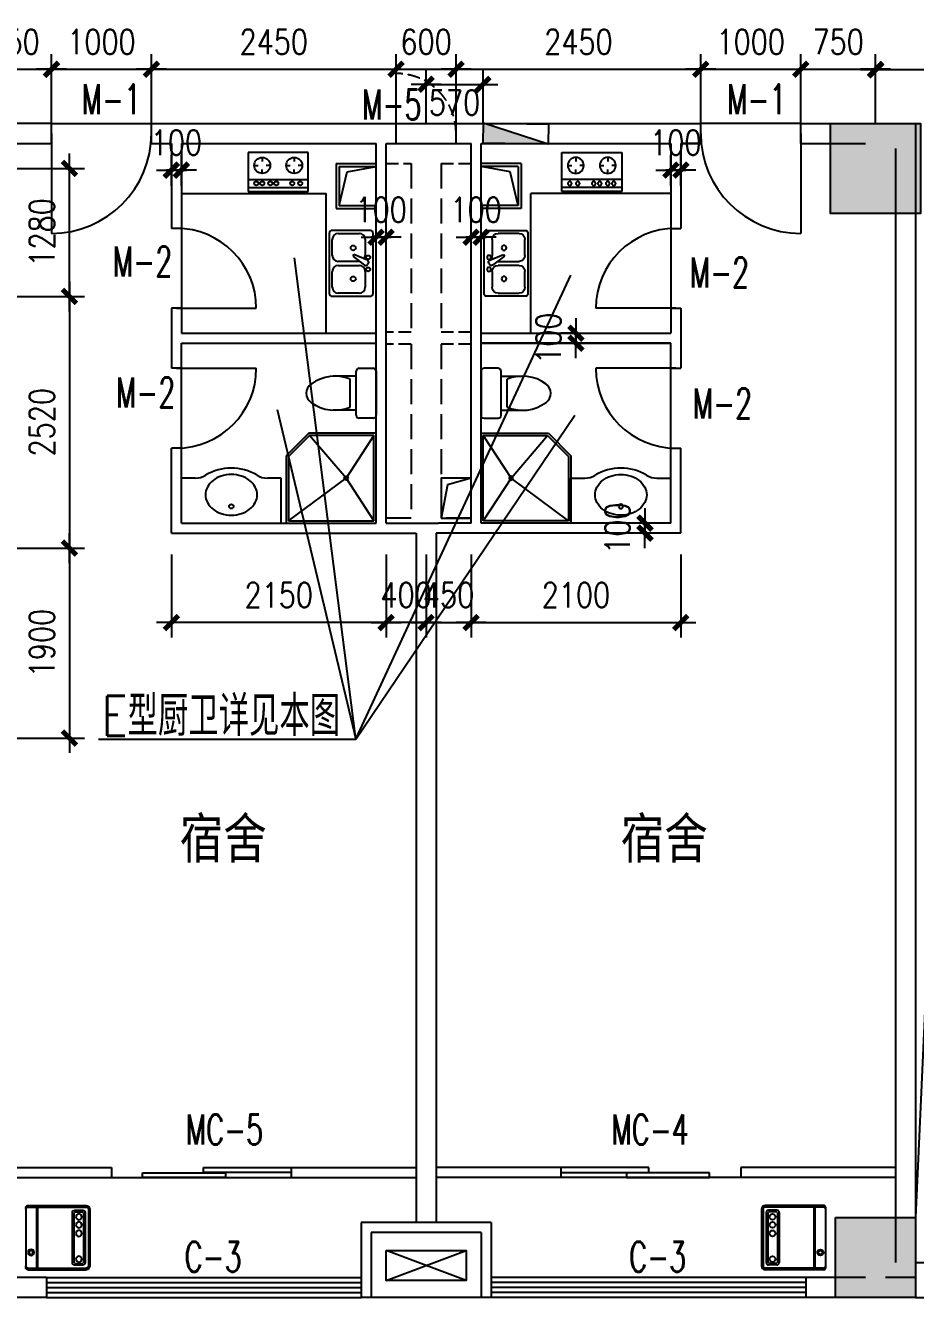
# Model space of a CAD drawing. Extents: x -357449 to -117302, y 127569 to 244935.
# Drawn here: x -322782 to -313871, y 207442 to 220173 of the extents above; entities that cross this region are included whole.
import ezdxf
from ezdxf.enums import TextEntityAlignment as Align

# ---------------------------------------------------------------- set-up
doc = ezdxf.new("R2010")
doc.units = 0
doc.header["$MEASUREMENT"] = 0
doc.linetypes.add('DASH', pattern=[0.35, 0.25, -0.1])
doc.layers.get('0').update_dxf_attribs({"linetype": 'CONTINUOUS'})
doc.layers.get('DEFPOINTS').update_dxf_attribs({"linetype": 'CONTINUOUS'})
for name, color, linetype in [('1', 8, 'CONTINUOUS'), ('COLUMN', 4, 'CONTINUOUS'), ('DIM', 7, 'CONTINUOUS'), ('F', 31, 'CONTINUOUS'), ('JAJU', 8, 'CONTINUOUS'), ('WALL', 1, 'CONTINUOUS'), ('WINDOW', 4, 'CONTINUOUS'), ('WINDOWS', 4, 'CONTINUOUS'), ('阳台', 4, 'CONTINUOUS')]:
    doc.layers.add(name, color=color, linetype=linetype)
doc.layers.add('AXIS', color=3, linetype='CONTINUOUS', lineweight=9)
doc.styles.add('_HZTXT', font='txt.shx', dxfattribs={"bigfont": 'fs.shx'})
doc.styles.add('CHINA', font='SimSun.ttf', dxfattribs={"width": 0.85, "height": 150})
doc.styles.add('DIM_FONT', font='SIMPLEX.shx', dxfattribs={"width": 0.8})
doc.styles.add('FS', font='txt.shx', dxfattribs={"width": 0.66, "height": 150, "bigfont": 'fs.shx'})
doc.dimstyles.new('DIMN-200', dxfattribs={"dimtxt": 300, "dimasz": 1, "dimexe": 250, "dimexo": 0, "dimgap": 150, "dimtad": 1, "dimdec": 0, "dimdsep": 46, "dimtxsty": 'DIM_FONT', "dimblk": '_DIMX', "dimcen": 2.5, "dimclrd": 256, "dimclre": 256, "dimclrt": 4, "dimadec": 0, "dimazin": 0, "dimtfac": 1, "dimtdec": 0, "dimtix": 1, "dimtmove": 2, "dimatfit": 3, "dimldrblk": '_DIMX', "dimfxl": 0, "dimtolj": 1, "dimtzin": 0, "dimarcsym": 0})
doc.dimstyles.get("Standard").update_dxf_attribs({"dimtxt": 375, "dimasz": 1, "dimexe": 150, "dimexo": 0, "dimgap": 200, "dimtad": 1, "dimdec": 0, "dimzin": 0, "dimdsep": 46, "dimtxsty": 'DIM_FONT', "dimblk1": '_DIMX', "dimblk2": '_DIMX', "dimsah": 1, "dimcen": 200, "dimclrd": 256, "dimclre": 256, "dimclrt": 4, "dimadec": 0, "dimazin": 0, "dimtfac": 1, "dimtdec": 0, "dimtix": 1, "dimtmove": 2, "dimatfit": 3, "dimldrblk": '_DIMX', "dimfxl": 0, "dimtolj": 1, "dimtzin": 0, "dimarcsym": 0})

# ---------------------------------------------------------------- blocks, each defined once
blk = doc.blocks.new('_DIMX')
blk.add_line((-150, 0), (150, 0))
at = {"const_width": 50}
blk.add_lwpolyline([(-70, -70), (70, 70)], dxfattribs=at)
blk = doc.blocks.new('*D62')
at = {"linetype": 'ByBlock'}
for p, q in [((-311854, 219587), (-311854, 220279)), ((-309404, 219587), (-309404, 220279)), ((-311853, 220129), (-309405, 220129))]:
    blk.add_line(p, q, dxfattribs=at)
at = {"layer": 'DEFPOINTS', "color": 0, "linetype": 'ByBlock'}
for p in [(-309404, 220129), (-311854, 219587), (-309404, 219587)]:
    blk.add_point(p, dxfattribs=at)
at = {"linetype": 'ByBlock', "rotation": 180}
blk.add_blockref('_DIMX', (-311854, 220129), dxfattribs=at)
at = {"linetype": 'ByBlock'}
blk.add_blockref('_DIMX', (-309404, 220129), dxfattribs=at)
at = {"color": 4, "linetype": 'ByBlock', "insert": (-310629, 220404), "char_height": 250, "attachment_point": 5, "style": 'DIM_FONT'}
blk.add_mtext('\\A1;2450', dxfattribs=at)
blk = doc.blocks.new('A$C5E2968BE')
for p, q in [((622, 643), (38, 643)), ((0, 606), (0, 38)), ((16, 606), (16, 38)), ((622, 627), (38, 627)), ((48, 573), (48, 70)), ((64, 573), (64, 70)), ((155, 595), (70, 595)), ((155, 579), (70, 579)), ((161, 573), (161, 70)), ((177, 573), (177, 70)), ((525, 627), (525, 16)), ((536, 627), (536, 16)), ((643, 622), (643, 21)), ((622, 16), (38, 16)), ((622, 0), (38, 0)), ((155, 64), (70, 64)), ((155, 48), (70, 48))]:
    blk.add_line(p, q)
for centre, radius in [((111, 529), 30), ((111, 449), 30), ((111, 364), 30), ((111, 106), 30), ((590, 173), 30), ((590, 173), 19.3)]:
    blk.add_circle(centre, radius)
for centre, radius, start, end in [((38, 606), 37.5, 90, 180), ((622, 622), 21.4, 0, 90), ((38, 606), 21.4, 90, 180), ((70, 573), 21.4, 90, 180), ((155, 573), 21.4, 0, 90), ((622, 606), 21.4, 0, 90), ((38, 38), 37.5, 180, 270), ((38, 38), 21.4, 180, 270), ((70, 70), 21.4, 180, 270), ((155, 70), 21.4, 270, 0), ((622, 38), 21.4, 270, 0), ((622, 21), 21.4, 270, 0)]:
    blk.add_arc(centre, radius, start, end)
blk = doc.blocks.new('*D388')
at = {"linetype": 'ByBlock'}
for p, q in [((-313704, 215337), (-312525, 215337)), ((-312675, 215336), (-312675, 213438)), ((-313704, 213437), (-312525, 213437))]:
    blk.add_line(p, q, dxfattribs=at)
at = {"layer": 'DEFPOINTS', "color": 0, "linetype": 'ByBlock'}
for p in [(-313704, 215337), (-313704, 213437), (-312675, 213437)]:
    blk.add_point(p, dxfattribs=at)
at = {"linetype": 'ByBlock'}
for p, rotation in [((-312675, 215337), 90), ((-312675, 213437), 270)]:
    blk.add_blockref('_DIMX', p, dxfattribs=dict(at, rotation=rotation))
at = {"color": 4, "linetype": 'ByBlock', "insert": (-312950, 214387), "char_height": 250, "attachment_point": 5, "rotation": 90, "style": 'DIM_FONT'}
blk.add_mtext('\\A1;1900', dxfattribs=at)
blk = doc.blocks.new('*D387')
at = {"linetype": 'ByBlock'}
for p, q in [((-313704, 217857), (-312525, 217857)), ((-312675, 217856), (-312675, 215338)), ((-313704, 215337), (-312525, 215337))]:
    blk.add_line(p, q, dxfattribs=at)
at = {"layer": 'DEFPOINTS', "color": 0, "linetype": 'ByBlock'}
for p in [(-313704, 217857), (-313704, 215337), (-312675, 215337)]:
    blk.add_point(p, dxfattribs=at)
at = {"linetype": 'ByBlock'}
for p, rotation in [((-312675, 217857), 90), ((-312675, 215337), 270)]:
    blk.add_blockref('_DIMX', p, dxfattribs=dict(at, rotation=rotation))
at = {"color": 4, "linetype": 'ByBlock', "insert": (-312950, 216597), "char_height": 250, "attachment_point": 5, "rotation": 90, "style": 'DIM_FONT'}
blk.add_mtext('\\A1;2520', dxfattribs=at)
blk = doc.blocks.new('*D386')
at = {"linetype": 'ByBlock'}
for p, q in [((-313704, 219137), (-312525, 219137)), ((-312675, 217858), (-312675, 219136)), ((-313704, 217857), (-312525, 217857))]:
    blk.add_line(p, q, dxfattribs=at)
at = {"layer": 'DEFPOINTS', "color": 0, "linetype": 'ByBlock'}
for p in [(-313704, 219137), (-312675, 219137), (-313704, 217857)]:
    blk.add_point(p, dxfattribs=at)
at = {"linetype": 'ByBlock'}
for p, rotation in [((-312675, 219137), 90), ((-312675, 217857), 270)]:
    blk.add_blockref('_DIMX', p, dxfattribs=dict(at, rotation=rotation))
at = {"color": 4, "linetype": 'ByBlock', "insert": (-312950, 218497), "char_height": 250, "attachment_point": 5, "rotation": 90, "style": 'DIM_FONT'}
blk.add_mtext('\\A1;1280', dxfattribs=at)
blk = doc.blocks.new('*D64')
at = {"linetype": 'ByBlock'}
for p, q in [((-313604, 219587), (-313604, 220279)), ((-312854, 219587), (-312854, 220279)), ((-313605, 220129), (-313606, 220129)), ((-313604, 220129), (-312854, 220129)), ((-312853, 220129), (-312852, 220129))]:
    blk.add_line(p, q, dxfattribs=at)
at = {"layer": 'DEFPOINTS', "color": 0, "linetype": 'ByBlock'}
for p in [(-312854, 220129), (-313604, 219587), (-312854, 219587)]:
    blk.add_point(p, dxfattribs=at)
at = {"linetype": 'ByBlock'}
blk.add_blockref('_DIMX', (-313604, 220129), dxfattribs=at)
at = {"linetype": 'ByBlock', "rotation": 180}
blk.add_blockref('_DIMX', (-312854, 220129), dxfattribs=at)
at = {"color": 4, "linetype": 'ByBlock', "insert": (-313229, 220404), "char_height": 250, "attachment_point": 5, "style": 'DIM_FONT'}
blk.add_mtext('\\A1;750', dxfattribs=at)
blk = doc.blocks.new('*D63')
at = {"linetype": 'ByBlock'}
for p, q in [((-312854, 219587), (-312854, 220279)), ((-311854, 219587), (-311854, 220279)), ((-312853, 220129), (-311855, 220129))]:
    blk.add_line(p, q, dxfattribs=at)
at = {"layer": 'DEFPOINTS', "color": 0, "linetype": 'ByBlock'}
for p in [(-311854, 220129), (-312854, 219587), (-311854, 219587)]:
    blk.add_point(p, dxfattribs=at)
at = {"linetype": 'ByBlock', "rotation": 180}
blk.add_blockref('_DIMX', (-312854, 220129), dxfattribs=at)
at = {"linetype": 'ByBlock'}
blk.add_blockref('_DIMX', (-311854, 220129), dxfattribs=at)
at = {"color": 4, "linetype": 'ByBlock', "insert": (-312354, 220404), "char_height": 250, "attachment_point": 5, "style": 'DIM_FONT'}
blk.add_mtext('\\A1;1000', dxfattribs=at)
blk = doc.blocks.new('*D98')
at = {"linetype": 'ByBlock'}
for p, q in [((-304604, 219587), (-304604, 220273)), ((-300204, 219587), (-300204, 220273)), ((-300205, 220123), (-304603, 220123))]:
    blk.add_line(p, q, dxfattribs=at)
at = {"layer": 'DEFPOINTS', "color": 0, "linetype": 'ByBlock'}
for p in [(-304604, 220123), (-304604, 219587), (-300204, 219587)]:
    blk.add_point(p, dxfattribs=at)
at = {"linetype": 'ByBlock', "rotation": 180}
blk.add_blockref('_DIMX', (-304604, 220123), dxfattribs=at)
at = {"linetype": 'ByBlock'}
blk.add_blockref('_DIMX', (-300204, 220123), dxfattribs=at)
at = {"color": 4, "linetype": 'ByBlock', "insert": (-302404, 220398), "char_height": 250, "attachment_point": 5, "style": 'DIM_FONT'}
blk.add_mtext('\\A1;4400', dxfattribs=at)
blk = doc.blocks.new('A$C54757736')
for p, q in [((0, 410), (0, 30)), ((630, 440), (30, 440)), ((299, 382), (241, 246)), ((328, 393), (342, 385)), ((660, 30), (660, 410)), ((30, 90), (30, 300)), ((90, 360), (250, 360)), ((259, 236), (347, 355)), ((310, 299), (310, 90)), ((350, 90), (350, 300)), ((410, 360), (570, 360)), ((630, 300), (630, 90)), ((241, 246), (259, 236)), ((250, 30), (90, 30)), ((570, 30), (410, 30)), ((30, 0), (630, 0))]:
    blk.add_line(p, q)
for centre, radius in [((270, 390), 20), ((390, 390), 20), ((175, 240), 25), ((485, 240), 25)]:
    blk.add_circle(centre, radius)
for centre, radius, start, end in [((30, 410), 30, 90, 180), ((318, 375), 20, 60, 159.4623), ((332, 367), 20, 320.5377, 60), ((630, 410), 30, 360, 90), ((90, 300), 60, 90, 180), ((250, 300), 60, 56.607, 90), ((410, 300), 60, 90, 180), ((570, 300), 60, 360, 90), ((30, 30), 30, 180, 270), ((90, 90), 60, 180, 270), ((250, 90), 60, 270, 360), ((410, 90), 60, 180, 270), ((570, 90), 60, 270, 360), ((630, 30), 30, 270, 360)]:
    blk.add_arc(centre, radius, start, end)
blk = doc.blocks.new('A$C13156595')
for p, q in [((900, 900), (0, 900)), ((0, 900), (0, 0)), ((900, 225), (900, 900)), ((877, 877), (22, 877)), ((22, 877), (22, 22)), ((300, 450), (22, 877)), ((877, 877), (300, 450)), ((877, 234), (877, 877)), ((22, 22), (300, 450)), ((300, 450), (666, 22)), ((666, 22), (877, 234)), ((675, 0), (900, 225)), ((0, 0), (675, 0)), ((22, 22), (666, 22))]:
    blk.add_line(p, q)
blk.add_circle((300, 450), 18.7)
blk = doc.blocks.new('A$C571F03B5')
for p, q in [((0, 470), (0, 30)), ((170, 500), (30, 500)), ((200, 30), (200, 470)), ((200, 420), (430, 420)), ((260, 110), (260, 390)), ((30, 0), (170, 0)), ((200, 80), (430, 80))]:
    blk.add_line(p, q)
for centre, radius, start, end in [((30, 470), 30, 90, 180), ((170, 470), 30, 0, 90), ((413, 23), 398, 53.3619, 112.5495), ((590, 250), 110, 303.4509, 56.5491), ((413, 477), 398, 247.4505, 306.6381), ((30, 30), 30, 180, 270), ((170, 30), 30, 270, 0)]:
    blk.add_arc(centre, radius, start, end)
at = {"style": 'DIM_FONT', "text_generation_flag": 4, "width": 0.8, "flags": 9}
for tag in ['YSIZE', 'XSIZE']:
    blk.add_attdef(tag, (0, 250), '', height=0.5, rotation=90, dxfattribs=at)
blk = doc.blocks.new('A$C6F837C5C')
at = {"layer": '1'}
blk.add_lwpolyline([(259, 407, 0.078966), (157, 391, 0.088152), (76, 347, 0.105269), (19, 279, 0.121685), (0, 203, 0.121685), (19, 128, 0.105269), (76, 60, 0.088152), (157, 16, 0.078966), (259, 0, 0.078966), (360, 16, 0.088152), (441, 60, 0.105269), (498, 128, 0.121685), (517, 203, 0.121685), (498, 279, 0.105269), (441, 347, 0.088152), (360, 391, 0.078966)], format="xyb", close=True, dxfattribs=at)
blk.add_circle((259, 88), 22, dxfattribs=at)
blk = doc.blocks.new('A$C58910DAE')
for p, q in [((0, 600), (0, 0)), ((390, 600), (0, 600)), ((130, 540), (130, 500)), ((270, 0), (270, 600)), ((350, 0), (350, 600)), ((390, 0), (390, 600)), ((50, 460), (90, 460)), ((130, 380), (130, 420)), ((210, 460), (170, 460)), ((50, 140), (90, 140)), ((130, 220), (130, 180)), ((210, 140), (170, 140)), ((0, 0), (390, 0)), ((130, 60), (130, 100))]:
    blk.add_line(p, q)
for centre, radius in [((130, 460), 80), ((310, 520), 20), ((310, 440), 20), ((310, 280), 20), ((130, 140), 80), ((310, 220), 20), ((310, 140), 20), ((310, 80), 20)]:
    blk.add_circle(centre, radius)
blk = doc.blocks.new('*D100')
at = {"linetype": 'ByBlock'}
for p, q in [((-305354, 219587), (-305354, 220279)), ((-304604, 219587), (-304604, 220279)), ((-305355, 220129), (-305356, 220129)), ((-305354, 220129), (-304604, 220129)), ((-304603, 220129), (-304602, 220129))]:
    blk.add_line(p, q, dxfattribs=at)
at = {"layer": 'DEFPOINTS', "color": 0, "linetype": 'ByBlock'}
for p in [(-304604, 220129), (-305354, 219587), (-304604, 219587)]:
    blk.add_point(p, dxfattribs=at)
at = {"linetype": 'ByBlock'}
blk.add_blockref('_DIMX', (-305354, 220129), dxfattribs=at)
at = {"linetype": 'ByBlock', "rotation": 180}
blk.add_blockref('_DIMX', (-304604, 220129), dxfattribs=at)
at = {"color": 4, "linetype": 'ByBlock', "insert": (-304979, 220404), "char_height": 250, "attachment_point": 5, "style": 'DIM_FONT'}
blk.add_mtext('\\A1;750', dxfattribs=at)
blk = doc.blocks.new('*D99')
at = {"linetype": 'ByBlock'}
for p, q in [((-306354, 219587), (-306354, 220279)), ((-305354, 219587), (-305354, 220279)), ((-306353, 220129), (-305355, 220129))]:
    blk.add_line(p, q, dxfattribs=at)
at = {"layer": 'DEFPOINTS', "color": 0, "linetype": 'ByBlock'}
for p in [(-305354, 220129), (-306354, 219587), (-305354, 219587)]:
    blk.add_point(p, dxfattribs=at)
at = {"linetype": 'ByBlock', "rotation": 180}
blk.add_blockref('_DIMX', (-306354, 220129), dxfattribs=at)
at = {"linetype": 'ByBlock'}
blk.add_blockref('_DIMX', (-305354, 220129), dxfattribs=at)
at = {"color": 4, "linetype": 'ByBlock', "insert": (-305854, 220404), "char_height": 250, "attachment_point": 5, "style": 'DIM_FONT'}
blk.add_mtext('\\A1;1000', dxfattribs=at)
blk = doc.blocks.new('*D65')
at = {"linetype": 'ByBlock'}
for p, q in [((-309404, 219587), (-309404, 220279)), ((-308804, 219587), (-308804, 220279)), ((-309405, 220129), (-309406, 220129)), ((-309404, 220129), (-308804, 220129)), ((-308803, 220129), (-308802, 220129))]:
    blk.add_line(p, q, dxfattribs=at)
at = {"layer": 'DEFPOINTS', "color": 0, "linetype": 'ByBlock'}
for p in [(-308804, 220129), (-309404, 219587), (-308804, 219587)]:
    blk.add_point(p, dxfattribs=at)
at = {"linetype": 'ByBlock'}
blk.add_blockref('_DIMX', (-309404, 220129), dxfattribs=at)
at = {"linetype": 'ByBlock', "rotation": 180}
blk.add_blockref('_DIMX', (-308804, 220129), dxfattribs=at)
at = {"color": 4, "linetype": 'ByBlock', "insert": (-309104, 220404), "char_height": 250, "attachment_point": 5, "style": 'DIM_FONT'}
blk.add_mtext('\\A1;600', dxfattribs=at)
blk = doc.blocks.new('*D27')
at = {"linetype": 'ByBlock'}
for p, q in [((-308804, 219587), (-308804, 220279)), ((-306354, 219587), (-306354, 220279)), ((-308803, 220129), (-306355, 220129))]:
    blk.add_line(p, q, dxfattribs=at)
at = {"layer": 'DEFPOINTS', "color": 0, "linetype": 'ByBlock'}
for p in [(-306354, 220129), (-308804, 219587), (-306354, 219587)]:
    blk.add_point(p, dxfattribs=at)
at = {"linetype": 'ByBlock', "rotation": 180}
blk.add_blockref('_DIMX', (-308804, 220129), dxfattribs=at)
at = {"linetype": 'ByBlock'}
blk.add_blockref('_DIMX', (-306354, 220129), dxfattribs=at)
at = {"color": 4, "linetype": 'ByBlock', "insert": (-307579, 220404), "char_height": 250, "attachment_point": 5, "style": 'DIM_FONT'}
blk.add_mtext('\\A1;2450', dxfattribs=at)
blk = doc.blocks.new('*D565')
at = {"linetype": 'ByBlock'}
for p, q in [((-307333, 219192), (-307333, 219733)), ((-306763, 219183), (-306763, 219733)), ((-307332, 219583), (-306764, 219583))]:
    blk.add_line(p, q, dxfattribs=at)
at = {"layer": 'DEFPOINTS', "color": 0, "linetype": 'ByBlock'}
for p in [(-306763, 219583), (-307333, 219192), (-306763, 219183)]:
    blk.add_point(p, dxfattribs=at)
at = {"linetype": 'ByBlock', "rotation": 180}
blk.add_blockref('_DIMX', (-307333, 219583), dxfattribs=at)
at = {"linetype": 'ByBlock'}
blk.add_blockref('_DIMX', (-306763, 219583), dxfattribs=at)
at = {"color": 4, "linetype": 'ByBlock', "insert": (-307048, 219401), "char_height": 250, "attachment_point": 5, "style": 'DIM_FONT'}
blk.add_mtext('\\A1;570', dxfattribs=at)
blk = doc.blocks.new('*D662')
at = {"linetype": 'ByBlock'}
for p, q in [((-290654, 215272), (-290654, 214443)), ((-288554, 215272), (-288554, 214443)), ((-290653, 214593), (-288555, 214593))]:
    blk.add_line(p, q, dxfattribs=at)
at = {"layer": 'DEFPOINTS', "color": 0, "linetype": 'ByBlock'}
for p in [(-290654, 215272), (-288554, 215272), (-288554, 214593)]:
    blk.add_point(p, dxfattribs=at)
at = {"linetype": 'ByBlock', "rotation": 180}
blk.add_blockref('_DIMX', (-290654, 214593), dxfattribs=at)
at = {"linetype": 'ByBlock'}
blk.add_blockref('_DIMX', (-288554, 214593), dxfattribs=at)
at = {"color": 4, "linetype": 'ByBlock', "insert": (-289604, 214868), "char_height": 250, "attachment_point": 5, "style": 'DIM_FONT'}
blk.add_mtext('\\A1;2100', dxfattribs=at)
blk = doc.blocks.new('*D660')
at = {"linetype": 'ByBlock'}
for p, q in [((-291104, 215272), (-291104, 214443)), ((-290654, 215272), (-290654, 214443)), ((-291105, 214593), (-291106, 214593)), ((-291104, 214593), (-290654, 214593)), ((-290653, 214593), (-290652, 214593))]:
    blk.add_line(p, q, dxfattribs=at)
at = {"layer": 'DEFPOINTS', "color": 0, "linetype": 'ByBlock'}
for p in [(-291104, 215272), (-290654, 215272), (-290654, 214593)]:
    blk.add_point(p, dxfattribs=at)
at = {"linetype": 'ByBlock'}
blk.add_blockref('_DIMX', (-291104, 214593), dxfattribs=at)
at = {"linetype": 'ByBlock', "rotation": 180}
blk.add_blockref('_DIMX', (-290654, 214593), dxfattribs=at)
at = {"color": 4, "linetype": 'ByBlock', "insert": (-290879, 214868), "char_height": 250, "attachment_point": 5, "style": 'DIM_FONT'}
blk.add_mtext('\\A1;450', dxfattribs=at)
blk = doc.blocks.new('*D661')
at = {"linetype": 'ByBlock'}
for p, q in [((-293654, 215272), (-293654, 214443)), ((-291504, 215272), (-291504, 214443)), ((-291505, 214593), (-293653, 214593))]:
    blk.add_line(p, q, dxfattribs=at)
at = {"layer": 'DEFPOINTS', "color": 0, "linetype": 'ByBlock'}
for p in [(-293654, 215272), (-291504, 215272), (-293654, 214593)]:
    blk.add_point(p, dxfattribs=at)
at = {"linetype": 'ByBlock', "rotation": 180}
blk.add_blockref('_DIMX', (-293654, 214593), dxfattribs=at)
at = {"linetype": 'ByBlock'}
blk.add_blockref('_DIMX', (-291504, 214593), dxfattribs=at)
at = {"color": 4, "linetype": 'ByBlock', "insert": (-292579, 214868), "char_height": 250, "attachment_point": 5, "style": 'DIM_FONT'}
blk.add_mtext('\\A1;2150', dxfattribs=at)
blk = doc.blocks.new('*D659')
at = {"linetype": 'ByBlock'}
for p, q in [((-291504, 215272), (-291504, 214443)), ((-291104, 215272), (-291104, 214443)), ((-291505, 214593), (-291506, 214593)), ((-291104, 214593), (-291504, 214593)), ((-291103, 214593), (-291102, 214593))]:
    blk.add_line(p, q, dxfattribs=at)
at = {"layer": 'DEFPOINTS', "color": 0, "linetype": 'ByBlock'}
for p in [(-291504, 215272), (-291104, 215272), (-291504, 214593)]:
    blk.add_point(p, dxfattribs=at)
at = {"linetype": 'ByBlock'}
blk.add_blockref('_DIMX', (-291504, 214593), dxfattribs=at)
at = {"linetype": 'ByBlock', "rotation": 180}
blk.add_blockref('_DIMX', (-291104, 214593), dxfattribs=at)
at = {"color": 4, "linetype": 'ByBlock', "insert": (-291304, 214868), "char_height": 250, "attachment_point": 5, "style": 'DIM_FONT'}
blk.add_mtext('\\A1;400', dxfattribs=at)
blk = doc.blocks.new('A$C7A4B52A7')
at = {"layer": '1'}
for p, q in [((0, 1029), (3, 1229)), ((650, 1020), (3, 1229)), ((3, 1229), (653, 1220)), ((653, 1220), (650, 1020)), ((650, 1020), (0, 1029))]:
    blk.add_line(p, q, dxfattribs=at)
blk.add_solid([(647, 1021), (1, 1031), (6, 1226)], dxfattribs=at)
blk = doc.blocks.new('*D1292')
at = {"linetype": 'ByBlock'}
for p, q in [((-318125, 215192), (-318275, 215192)), ((-318125, 215193), (-318125, 215194)), ((-318125, 215192), (-318125, 215092)), ((-317866, 215092), (-318275, 215092)), ((-318125, 215091), (-318125, 215090))]:
    blk.add_line(p, q, dxfattribs=at)
at = {"layer": 'DEFPOINTS', "color": 0, "linetype": 'ByBlock'}
for p in [(-318125, 215192), (-318125, 215092), (-317866, 215092)]:
    blk.add_point(p, dxfattribs=at)
at = {"linetype": 'ByBlock'}
for p, rotation in [((-318125, 215192), 270), ((-318125, 215092), 90)]:
    blk.add_blockref('_DIMX', p, dxfattribs=dict(at, rotation=rotation))
at = {"color": 4, "linetype": 'ByBlock', "insert": (-318400, 215142), "char_height": 250, "attachment_point": 5, "rotation": 90, "style": 'DIM_FONT'}
blk.add_mtext('\\A1;100', dxfattribs=at)
blk = doc.blocks.new('*D1293')
at = {"linetype": 'ByBlock'}
for p, q in [((-317866, 218567), (-317866, 218875)), ((-317766, 218567), (-317766, 218875)), ((-317867, 218725), (-317868, 218725)), ((-317766, 218725), (-317866, 218725)), ((-317765, 218725), (-317764, 218725))]:
    blk.add_line(p, q, dxfattribs=at)
at = {"layer": 'DEFPOINTS', "color": 0, "linetype": 'ByBlock'}
for p in [(-317866, 218725), (-317866, 218567), (-317766, 218567)]:
    blk.add_point(p, dxfattribs=at)
at = {"linetype": 'ByBlock'}
blk.add_blockref('_DIMX', (-317866, 218725), dxfattribs=at)
at = {"linetype": 'ByBlock', "rotation": 180}
blk.add_blockref('_DIMX', (-317766, 218725), dxfattribs=at)
at = {"color": 4, "linetype": 'ByBlock', "insert": (-317816, 219000), "char_height": 250, "attachment_point": 5, "style": 'DIM_FONT'}
blk.add_mtext('\\A1;100', dxfattribs=at)
blk = doc.blocks.new('*D1294')
at = {"linetype": 'ByBlock'}
for p, q in [((-319866, 217792), (-319866, 218203)), ((-319766, 217792), (-319766, 218203)), ((-319867, 218053), (-319868, 218053)), ((-319766, 218053), (-319866, 218053)), ((-319765, 218053), (-319764, 218053))]:
    blk.add_line(p, q, dxfattribs=at)
at = {"layer": 'DEFPOINTS', "color": 0, "linetype": 'ByBlock'}
for p in [(-319866, 218053), (-319866, 217792), (-319766, 217792)]:
    blk.add_point(p, dxfattribs=at)
at = {"linetype": 'ByBlock'}
blk.add_blockref('_DIMX', (-319866, 218053), dxfattribs=at)
at = {"linetype": 'ByBlock', "rotation": 180}
blk.add_blockref('_DIMX', (-319766, 218053), dxfattribs=at)
at = {"color": 4, "linetype": 'ByBlock', "insert": (-319816, 218328), "char_height": 250, "attachment_point": 5, "style": 'DIM_FONT'}
blk.add_mtext('\\A1;100', dxfattribs=at)
blk = doc.blocks.new('*D1295')
at = {"linetype": 'ByBlock'}
for p, q in [((-322666, 218567), (-322666, 218875)), ((-322566, 218567), (-322566, 218875)), ((-322667, 218725), (-322668, 218725)), ((-322666, 218725), (-322566, 218725)), ((-322565, 218725), (-322564, 218725))]:
    blk.add_line(p, q, dxfattribs=at)
at = {"layer": 'DEFPOINTS', "color": 0, "linetype": 'ByBlock'}
for p in [(-322566, 218725), (-322666, 218567), (-322566, 218567)]:
    blk.add_point(p, dxfattribs=at)
at = {"linetype": 'ByBlock'}
blk.add_blockref('_DIMX', (-322666, 218725), dxfattribs=at)
at = {"linetype": 'ByBlock', "rotation": 180}
blk.add_blockref('_DIMX', (-322566, 218725), dxfattribs=at)
at = {"color": 4, "linetype": 'ByBlock', "insert": (-322616, 219000), "char_height": 250, "attachment_point": 5, "style": 'DIM_FONT'}
blk.add_mtext('\\A1;100', dxfattribs=at)
blk = doc.blocks.new('*D1296')
at = {"linetype": 'ByBlock'}
for p, q in [((-320666, 217792), (-320666, 218203)), ((-320566, 217792), (-320566, 218203)), ((-320667, 218053), (-320668, 218053)), ((-320666, 218053), (-320566, 218053)), ((-320565, 218053), (-320564, 218053))]:
    blk.add_line(p, q, dxfattribs=at)
at = {"layer": 'DEFPOINTS', "color": 0, "linetype": 'ByBlock'}
for p in [(-320566, 218053), (-320666, 217792), (-320566, 217792)]:
    blk.add_point(p, dxfattribs=at)
at = {"linetype": 'ByBlock'}
blk.add_blockref('_DIMX', (-320666, 218053), dxfattribs=at)
at = {"linetype": 'ByBlock', "rotation": 180}
blk.add_blockref('_DIMX', (-320566, 218053), dxfattribs=at)
at = {"color": 4, "linetype": 'ByBlock', "insert": (-320616, 218328), "char_height": 250, "attachment_point": 5, "style": 'DIM_FONT'}
blk.add_mtext('\\A1;100', dxfattribs=at)
blk = doc.blocks.new('*D1331')
at = {"linetype": 'ByBlock'}
for p, q in [((-318816, 217092), (-318966, 217092)), ((-318816, 217093), (-318816, 217094)), ((-318816, 217092), (-318816, 216992)), ((-318816, 216992), (-318966, 216992)), ((-318816, 216991), (-318816, 216990))]:
    blk.add_line(p, q, dxfattribs=at)
at = {"layer": 'DEFPOINTS', "color": 0, "linetype": 'ByBlock'}
for p in [(-318816, 217092), (-318816, 216992), (-318816, 216992)]:
    blk.add_point(p, dxfattribs=at)
at = {"linetype": 'ByBlock'}
for p, rotation in [((-318816, 217092), 270), ((-318816, 216992), 90)]:
    blk.add_blockref('_DIMX', p, dxfattribs=dict(at, rotation=rotation))
at = {"color": 4, "linetype": 'ByBlock', "insert": (-319091, 217042), "char_height": 250, "attachment_point": 5, "rotation": 90, "style": 'DIM_FONT'}
blk.add_mtext('\\A1;100', dxfattribs=at)

msp = doc.modelspace()

# ---------------------------------------------------------------- hatches: boundary and pattern name
at = {"layer": 'COLUMN'}
h = msp.add_hatch(color=256, dxfattribs=at)
h.paths.add_polyline_path([(-314270.51, 219191.93), (-314720.51, 219191.93), (-314720.51, 218741.93), (-314270.51, 218741.93)])
h.paths.add_polyline_path([(-314270.51, 218741.93), (-313820.51, 218741.93), (-313820.51, 219191.93), (-314270.51, 219191.93)])
h.paths.add_polyline_path([(-314270.51, 218741.93), (-314270.51, 218291.93), (-313820.51, 218291.93), (-313820.51, 218741.93)])
h.paths.add_polyline_path([(-314270.51, 218741.93), (-314720.51, 218741.93), (-314720.51, 218291.93), (-314270.51, 218291.93)])
msp.add_hatch(color=256, dxfattribs=at).paths.add_polyline_path([(-314670.51, 207441.93), (-313870.51, 207441.93), (-313870.51, 208241.93), (-314670.51, 208241.93)])

# ---------------------------------------------------------------- linework, layer by layer
at = {"layer": '1'}
for p, q in [((-319070.51, 218991.93), (-319070.51, 219191.93)), ((-318470.51, 218991.93), (-318470.51, 219191.93)), ((-319950.51, 218901.52), (-320550.51, 218901.52)), ((-320550.51, 218901.52), (-320550.51, 218511.93)), ((-320410.51, 218851.93), (-320410.51, 218811.93)), ((-320090.51, 218851.93), (-320090.51, 218811.93)), ((-319950.51, 218511.93), (-319950.51, 218901.52)), ((-320490.51, 218771.93), (-320450.51, 218771.93)), ((-320410.51, 218691.93), (-320410.51, 218731.93)), ((-320330.51, 218771.93), (-320370.51, 218771.93)), ((-320170.51, 218771.93), (-320130.51, 218771.93)), ((-320090.51, 218691.93), (-320090.51, 218731.93)), ((-320010.51, 218771.93), (-320050.51, 218771.93)), ((-319670.51, 218791.93), (-319270.51, 218791.93)), ((-319670.51, 218791.93), (-319670.51, 218791.93)), ((-319670.51, 218791.93), (-319670.51, 218341.93)), ((-319640.51, 218761.93), (-319270.51, 218761.93)), ((-319640.51, 218761.93), (-319640.51, 218371.93)), ((-319560.45, 218707.49), (-319270.51, 218761.93)), ((-317820.51, 218791.93), (-318220.51, 218791.93)), ((-317930.57, 218707.49), (-318220.51, 218761.93)), ((-317850.51, 218761.93), (-318220.51, 218761.93)), ((-317850.51, 218761.93), (-317850.51, 218371.93)), ((-317820.51, 218791.93), (-317820.51, 218341.93)), ((-320550.51, 218631.93), (-319950.51, 218631.93)), ((-319640.51, 218371.93), (-319560.45, 218707.49)), ((-317850.51, 218371.93), (-317930.57, 218707.49)), ((-321220.51, 218491.93), (-319770.51, 218491.93)), ((-320550.51, 218551.93), (-319950.51, 218551.93)), ((-320550.51, 218511.93), (-319950.51, 218511.93)), ((-319770.51, 217091.93), (-319770.51, 218491.93)), ((-317720.51, 217091.93), (-317720.51, 218491.93)), ((-316320.51, 218491.93), (-317720.51, 218491.93)), ((-319670.51, 218341.93), (-319270.51, 218341.93)), ((-319640.51, 218371.93), (-319270.51, 218371.93)), ((-317850.51, 218371.93), (-318220.51, 218371.93)), ((-317820.51, 218341.93), (-318220.51, 218341.93)), ((-319740.51, 218091.93), (-319740.51, 217491.93)), ((-319330.51, 218121.93), (-319710.51, 218121.93)), ((-319650.51, 218091.93), (-319440.51, 218091.93)), ((-319300.51, 217491.93), (-319300.51, 218091.93)), ((-319710.51, 217871.93), (-319710.51, 218031.93)), ((-319380.51, 218031.93), (-319380.51, 217871.93)), ((-319494.08, 217880.59), (-319504.08, 217863.27)), ((-319504.08, 217863.27), (-319385.91, 217774.51)), ((-319358.13, 217822.64), (-319494.08, 217880.59)), ((-319710.51, 217551.93), (-319710.51, 217711.93)), ((-319441.28, 217811.93), (-319650.51, 217811.93)), ((-319650.51, 217771.93), (-319440.51, 217771.93)), ((-319380.51, 217711.93), (-319380.51, 217551.93)), ((-319347.82, 217793.91), (-319355.88, 217779.95)), ((-319710.51, 217461.93), (-319330.51, 217461.93)), ((-319440.51, 217491.93), (-319650.51, 217491.93)), ((-319470.51, 216271.93), (-319470.51, 216711.93)), ((-319440.51, 216741.93), (-319300.51, 216741.93)), ((-319270.51, 216711.93), (-319270.51, 216271.93)), ((-319470.91, 216661.68), (-319700.91, 216661.68)), ((-319530.91, 216352.18), (-319530.91, 216631.68)), ((-319470.91, 216322.18), (-319700.91, 216322.18)), ((-319300.51, 216241.93), (-319440.51, 216241.93)), ((-319945.51, 216091.93), (-320170.51, 215866.93)), ((-319936.19, 216069.43), (-320148.01, 215857.61)), ((-319270.51, 216091.93), (-319945.51, 216091.93)), ((-319293.01, 216069.43), (-319936.19, 216069.43)), ((-319570.51, 215641.93), (-319936.19, 216069.43)), ((-319293.01, 216069.43), (-319570.51, 215641.93)), ((-319293.01, 215214.43), (-319293.01, 216069.43)), ((-319270.51, 215191.93), (-319270.51, 216091.93)), ((-313520.26, 216045.46), (-313870.51, 208241.93)), ((-320170.51, 215866.93), (-320170.51, 215191.93)), ((-320148.01, 215857.61), (-320148.01, 215214.43)), ((-321081.07, 215641.93), (-321220.51, 215641.93)), ((-320220.51, 215641.93), (-320359.96, 215641.93)), ((-320220.51, 215191.93), (-320220.51, 215641.93)), ((-320148.01, 215214.43), (-319570.51, 215641.93)), ((-319570.51, 215641.93), (-319293.01, 215214.43)), ((-317320.51, 215641.93), (-317181.07, 215641.93)), ((-317320.51, 215191.93), (-317320.51, 215641.93)), ((-316459.96, 215641.93), (-316320.51, 215641.93)), ((-320170.51, 215191.93), (-319270.51, 215191.93)), ((-320148.01, 215214.43), (-319293.01, 215214.43)), ((-318370.51, 207613.2), (-319170.51, 207913.2)), ((-319170.51, 207613.2), (-318370.51, 207913.2))]:
    msp.add_line(p, q, dxfattribs=at)
msp.add_lwpolyline([(-320720.51, 215678.93, 0.07896631), (-320822, 215662.8, 0.08815154), (-320903.3, 215619.33, 0.10526871), (-320960.42, 215550.7, 0.12168493), (-320979.01, 215475.43, 0.12168493), (-320960.42, 215400.16, 0.10526871), (-320903.3, 215331.53, 0.08815154), (-320822, 215288.06, 0.07896631), (-320720.51, 215271.93, 0.07896631), (-320619.03, 215288.06, 0.08815154), (-320537.73, 215331.53, 0.10526871), (-320480.61, 215400.16, 0.12168493), (-320462.01, 215475.43, 0.12168493), (-320480.61, 215550.7, 0.10526871), (-320537.73, 215619.33, 0.08815154), (-320619.03, 215662.8, 0.07896631)], format="xyb", close=True, dxfattribs=at)
msp.add_lwpolyline([(-319170.51, 207913.2), (-318370.51, 207913.2), (-318370.51, 207613.2), (-319170.51, 207613.2)], close=True, dxfattribs=at)
for centre, radius in [((-320410.51, 218771.93), 80), ((-320090.51, 218771.93), 80), ((-320470.51, 218591.93), 20), ((-320410.51, 218591.93), 20), ((-320330.51, 218591.93), 20), ((-320270.51, 218591.93), 20), ((-320110.51, 218591.93), 20), ((-320030.51, 218591.93), 20), ((-319500.51, 217946.93), 25), ((-319350.51, 217851.93), 20), ((-319350.51, 217731.93), 20), ((-319500.51, 217636.93), 25), ((-319570.51, 215641.93), 18.75), ((-320720.51, 215359.93), 22)]:
    msp.add_circle(centre, radius, dxfattribs=at)
for centre, radius, start, end in [((-319710.51, 218091.93), 30, 90, 180), ((-319650.51, 218031.93), 60, 90, 180), ((-319440.51, 218031.93), 60, 360, 90), ((-319330.51, 218091.93), 30, 360, 90), ((-319650.51, 217871.93), 60, 180, 270), ((-319440.51, 217871.93), 60, 326.607034, 360), ((-319650.51, 217711.93), 60, 90, 180), ((-319440.51, 217711.93), 60, 360, 90), ((-319373.2, 217789.95), 20, 230.537678, 330), ((-319365.14, 217803.91), 20, 330, 69.462322), ((-319710.51, 217491.93), 30, 180, 270), ((-319650.51, 217551.93), 60, 180, 270), ((-319440.51, 217551.93), 60, 270, 360), ((-319330.51, 217491.93), 30, 270, 360), ((-319440.51, 216711.93), 30, 90, 180), ((-319300.51, 216711.93), 30, 0, 90), ((-319860.07, 216491.93), 109.78, 123.450858, 236.549142), ((-319683.36, 216264.54), 397.53, 67.450475, 126.638145), ((-319683.36, 216719.32), 397.53, 233.361855, 292.549525), ((-319440.51, 216271.93), 30, 180, 270), ((-319300.51, 216271.93), 30, 270, 0), ((-321081.07, 215841.93), 200, 270, 301.002719), ((-320720.51, 215241.93), 500, 58.997281, 121.002719), ((-320359.96, 215841.93), 200, 238.997281, 270), ((-317181.07, 215841.93), 200, 270, 301.002719), ((-316820.51, 215241.93), 500, 58.997281, 121.002719), ((-316459.96, 215841.93), 200, 238.997281, 270)]:
    msp.add_arc(centre, radius, start, end, dxfattribs=at)
at = {"layer": 'COLUMN'}
for points in [[(-314720.51, 219191.93), (-313820.51, 219191.93), (-313820.51, 218291.93), (-314720.51, 218291.93)], [(-314670.51, 208241.93), (-313870.51, 208241.93), (-313870.51, 207441.93), (-314670.51, 207441.93)]]:
    msp.add_lwpolyline(points, close=True, dxfattribs=at)
at = {"layer": 'JAJU', "color": 8}
for p, q in [((-322570.51, 207641.93), (-319420.51, 207641.93)), ((-314970.51, 207641.93), (-318120.51, 207641.93)), ((-322570.51, 207591.93), (-319420.51, 207591.93)), ((-314970.51, 207591.93), (-318120.51, 207591.93))]:
    msp.add_line(p, q, dxfattribs=at)
at = {"layer": 'WALL'}
for p, q in [((-322520.51, 219191.93), (-323720.51, 219191.93)), ((-322520.51, 218991.93), (-322520.51, 219191.93)), ((-321520.51, 219191.93), (-316020.51, 219191.93)), ((-321520.51, 218991.93), (-321520.51, 219191.93)), ((-316020.51, 218991.93), (-316020.51, 219191.93)), ((-315020.51, 218991.93), (-315020.51, 219191.93)), ((-315020.51, 219191.93), (-314170.51, 219191.93)), ((-313870.51, 219191.93), (-313870.51, 208241.93)), ((-323170.51, 218991.93), (-322520.51, 218991.93)), ((-321520.51, 218991.93), (-321320.51, 218991.93)), ((-321320.51, 218991.93), (-321320.51, 218141.93)), ((-321220.51, 218991.93), (-319270.51, 218991.93)), ((-321220.51, 218991.93), (-321220.51, 218141.93)), ((-319270.51, 215191.93), (-319270.51, 218991.93)), ((-319170.51, 218991.93), (-318320.51, 218991.93)), ((-319170.51, 215191.93), (-319170.51, 218991.93)), ((-318320.51, 215191.93), (-318320.51, 218991.93)), ((-318220.51, 218991.93), (-316320.51, 218991.93)), ((-318220.51, 215191.93), (-318220.51, 218991.93)), ((-316320.51, 218991.93), (-316320.51, 218141.93)), ((-316020.51, 218991.93), (-316220.51, 218991.93)), ((-316220.51, 218991.93), (-316020.51, 218991.93)), ((-316220.51, 218991.93), (-316220.51, 218141.93)), ((-315020.51, 218991.93), (-314370.51, 218991.93)), ((-314070.51, 218941.93), (-314070.51, 207791.93)), ((-321220.51, 218141.93), (-321320.51, 218141.93)), ((-316320.51, 218141.93), (-316220.51, 218141.93)), ((-321320.51, 217341.93), (-321320.51, 216741.93)), ((-321220.51, 217341.93), (-321320.51, 217341.93)), ((-321220.51, 217341.93), (-321220.51, 217091.93)), ((-316320.51, 217341.93), (-316220.51, 217341.93)), ((-316320.51, 217341.93), (-316320.51, 217091.93)), ((-316220.51, 217341.93), (-316220.51, 216741.93)), ((-321220.51, 217091.93), (-319270.51, 217091.93)), ((-318220.51, 217091.93), (-316320.51, 217091.93)), ((-321220.51, 216991.93), (-319270.51, 216991.93)), ((-321220.51, 216741.93), (-321220.51, 216991.93)), ((-318220.51, 216991.93), (-316320.51, 216991.93)), ((-316320.51, 216991.93), (-318220.51, 216991.93)), ((-316320.51, 216741.93), (-316320.51, 216991.93)), ((-321220.51, 216741.93), (-321320.51, 216741.93)), ((-316320.51, 216741.93), (-316220.51, 216741.93)), ((-321320.51, 215091.93), (-321320.51, 215941.93)), ((-321220.51, 215941.93), (-321320.51, 215941.93)), ((-321220.51, 215191.93), (-321220.51, 215941.93)), ((-316320.51, 215941.93), (-316220.51, 215941.93)), ((-316320.51, 215191.93), (-316320.51, 215941.93)), ((-316220.51, 215091.93), (-316220.51, 215941.93)), ((-321220.51, 215191.93), (-319270.51, 215191.93)), ((-319170.51, 215191.93), (-318645.51, 215191.93)), ((-318320.51, 215191.93), (-318645.51, 215191.93)), ((-316320.51, 215191.93), (-318220.51, 215191.93)), ((-321320.51, 215091.93), (-318870.51, 215091.93)), ((-318870.51, 215091.93), (-318870.51, 208191.93)), ((-318670.51, 215091.93), (-318670.51, 208191.93)), ((-316220.51, 215091.93), (-318670.51, 215091.93)), ((-318120.51, 208191.93), (-319420.51, 208191.93)), ((-319420.51, 208191.93), (-319420.51, 207441.93)), ((-318120.51, 208191.93), (-318120.51, 207441.93)), ((-318220.51, 208091.93), (-319320.51, 208091.93)), ((-319320.51, 208091.93), (-319320.51, 207441.93)), ((-318220.51, 208091.93), (-318220.51, 207441.93)), ((-322570.51, 207641.93), (-323170.51, 207641.93)), ((-322570.51, 207641.93), (-322570.51, 207441.93)), ((-314370.51, 207641.93), (-314970.51, 207641.93)), ((-314970.51, 207641.93), (-314970.51, 207441.93)), ((-313870.51, 207641.93), (-314170.51, 207641.93)), ((-322570.51, 207441.93), (-323670.51, 207441.93)), ((-319320.51, 207441.93), (-319420.51, 207441.93)), ((-318120.51, 207441.93), (-318220.51, 207441.93)), ((-313870.51, 207441.93), (-314970.51, 207441.93))]:
    msp.add_line(p, q, dxfattribs=at)
at = {"layer": 'WINDOW'}
for p, q in [((-319472.77, 213028.58), (-320089.22, 217847.94)), ((-319472.77, 213028.58), (-317320.94, 217675.05)), ((-320262.24, 216330.41, -1642299785.45), (-319472.77, 213028.58)), ((-319472.77, 213028.58), (-317282.49, 216272.78)), ((-322051.73, 213028.58), (-319472.77, 213028.58)), ((-321920.51, 208641.93), (-320120.51, 208641.93)), ((-315620.51, 208641.93), (-317420.51, 208641.93))]:
    msp.add_line(p, q, dxfattribs=at)
at = {"layer": 'WINDOWS'}
for p, q in [((-322520.51, 219191.93), (-321520.51, 219191.93)), ((-315020.51, 219191.93), (-316020.51, 219191.93)), ((-322520.51, 219091.93), (-322520.51, 218091.93)), ((-315020.51, 219091.93), (-315020.51, 218091.93)), ((-321220.51, 218141.93), (-321220.51, 217341.93)), ((-316320.51, 218141.93), (-316320.51, 217341.93)), ((-321270.51, 217341.93), (-320470.51, 217341.93)), ((-316270.51, 217341.93), (-317070.51, 217341.93)), ((-321270.51, 216741.93), (-320470.51, 216741.93)), ((-321220.51, 215941.93), (-321220.51, 216741.93)), ((-316270.51, 216741.93), (-317070.51, 216741.93)), ((-316320.51, 215941.93), (-316320.51, 216741.93)), ((-318557.41, 215576.21), (-318620.51, 215241.93)), ((-318320.51, 215641.93), (-318557.41, 215576.21)), ((-322970.51, 208741.93), (-321920.51, 208741.93)), ((-321920.51, 208741.93), (-321920.51, 208641.93)), ((-320120.51, 208741.93), (-318870.51, 208741.93)), ((-320120.51, 208741.93), (-320120.51, 208641.93)), ((-317420.51, 208741.93), (-318670.51, 208741.93)), ((-317420.51, 208741.93), (-317420.51, 208641.93)), ((-314070.51, 208741.93), (-315620.51, 208741.93)), ((-315620.51, 208741.93), (-315620.51, 208641.93)), ((-322870.51, 208641.93), (-321920.51, 208641.93)), ((-320120.51, 208641.93), (-318870.51, 208641.93)), ((-317420.51, 208641.93), (-318670.51, 208641.93)), ((-314070.51, 208641.93), (-315620.51, 208641.93)), ((-313870.51, 207791.93), (-310420.51, 207791.93)), ((-322570.51, 207541.93), (-319420.51, 207541.93)), ((-314970.51, 207541.93), (-318120.51, 207541.93)), ((-322570.51, 207491.93), (-319420.51, 207491.93)), ((-322570.51, 207441.93), (-319420.51, 207441.93)), ((-318220.51, 207441.93), (-319320.51, 207441.93)), ((-314970.51, 207491.93), (-318120.51, 207491.93)), ((-314970.51, 207441.93), (-318120.51, 207441.93)), ((-313870.51, 207441.93), (-310420.51, 207441.93))]:
    msp.add_line(p, q, dxfattribs=at)
for points in [[(-318620.51, 215241.93), (-318320.51, 215241.93), (-318320.51, 215641.93), (-318620.51, 215641.93)], [(-321608.19, 208690.66), (-320778.05, 208690.66), (-320778.05, 208641.93), (-321608.19, 208641.93)], [(-321000.2, 208741.93), (-320120.51, 208741.93), (-320120.51, 208693.19), (-321000.2, 208693.19)], [(-316540.82, 208741.93), (-317420.51, 208741.93), (-317420.51, 208693.19), (-316540.82, 208693.19)], [(-315932.84, 208690.66), (-316762.97, 208690.66), (-316762.97, 208641.93), (-315932.84, 208641.93)]]:
    msp.add_lwpolyline(points, close=True, dxfattribs=at)
for centre, radius, start, end in [((-322520.51, 219091.93), 1000, 270, 0), ((-315020.51, 219091.93), 1000, 180, 270), ((-321270.51, 217341.93), 800, 0, 90), ((-316270.51, 217341.93), 800, 90, 180), ((-321270.51, 216741.93), 800, 270, 0), ((-316270.51, 216741.93), 800, 180, 270)]:
    msp.add_arc(centre, radius, start, end, dxfattribs=at)
at = {"layer": '阳台', "color": 8, "linetype": 'DASH', "ltscale": 500}
for p, q in [((-319070.51, 219091.93), (-319070.51, 219691.93)), ((-319070.51, 219091.93), (-319070.51, 219691.93)), ((-319170.51, 218791.93), (-318920.51, 218791.93)), ((-318620.51, 218791.93), (-318320.51, 218791.93)), ((-318920.51, 217101.93), (-319170.51, 217101.93)), ((-318320.51, 217101.93), (-318620.51, 217101.93)), ((-318920.51, 216981.93), (-319170.51, 216981.93)), ((-318320.51, 216981.93), (-318620.51, 216981.93))]:
    msp.add_line(p, q, dxfattribs=at)
at = {"layer": '阳台', "color": 8, "linetype": 'DASH', "ltscale": 1000}
for p, q in [((-318920.51, 218791.93), (-318920.51, 217101.93)), ((-318620.51, 218791.93), (-318620.51, 217101.93)), ((-318920.51, 216981.93), (-318920.51, 215241.93)), ((-318620.51, 216981.93), (-318620.51, 215241.93)), ((-318920.51, 215241.93), (-319170.51, 215241.93)), ((-318320.51, 215241.93), (-318620.51, 215241.93))]:
    msp.add_line(p, q, dxfattribs=at)
at = {"layer": '阳台', "color": 8, "linetype": 'DASH', "ltscale": 500}
msp.add_arc((-319070.51, 219091.93), 600, 0, 90, dxfattribs=at)
msp.add_arc((-319070.51, 219091.93), 600, 0, 90, dxfattribs=at)

# ---------------------------------------------------------------- block references
at = {"layer": '1', "xscale": -1}
for name, p, rotation in [('A$C58910DAE', (-316811.96, 218901.52), 90), ('A$C54757736', (-317750.51, 218121.93), 90), ('A$C13156595', (-318220.51, 216091.93), 180)]:
    msp.add_blockref(name, p, dxfattribs=dict(at, rotation=rotation))
at = {"layer": '1'}
for name, p in [('A$C571F03B5', (-318220.51, 216241.93)), ('A$C5E2968BE', (-315413.61, 207720.41))]:
    msp.add_blockref(name, p, dxfattribs=at)
at = {"layer": '1', "xscale": -1}
for name, p in [('A$C6F837C5C', (-316562.01, 215271.93)), ('A$C5E2968BE', (-322135.33, 207720.41))]:
    msp.add_blockref(name, p, dxfattribs=at)
at = {"layer": 'WINDOW'}
msp.add_blockref('A$C7A4B52A7', (-318199.44, 217965.94), dxfattribs=at)

# ---------------------------------------------------------------- texts
at = {"linetype": 'Continuous', "style": '_HZTXT', "width": 0.8}
msp.add_text('E型厨卫详见本图', height=400, dxfattribs=at).set_placement((-320825.63, 213262.95), align=Align.MIDDLE_CENTER)
at = {"layer": '1', "style": 'DIM_FONT', "width": 0.8, "flags": 9}
for tag, s in [('XSIZE', '500'), ('YSIZE', '650')]:
    msp.add_attdef(tag, (-319270.51, 216491.93), s, height=0.5, rotation=90, dxfattribs=at)
at = {"layer": 'DIM', "style": 'CHINA', "width": 0.8}
for p in [(-321238.05, 211838.92), (-316822.66, 211838.92)]:
    msp.add_text('宿舍', height=400, dxfattribs=at).set_placement(p)
at = {"layer": 'F', "style": 'FS', "width": 0.66}
for s, p in [('M-1', (-322218.85, 219283.47)), ('M-5', (-319411.3, 219232.16)), ('M-1', (-315757.18, 219283.47)), ('M-2', (-321905.87, 217660.42)), ('M-2', (-316131.26, 217551.14)), ('M-2', (-321875.36, 216349.58)), ('M-2', (-316100.75, 216240.3)), ('MC-5', (-321174.89, 208972.44)), ('MC-4', (-316913.73, 208972.44)), ('C-3', (-321186.62, 207700.46)), ('C-3', (-316736.62, 207700.46))]:
    msp.add_text(s, height=300, dxfattribs=at).set_placement(p)

# ---------------------------------------------------------------- dimensions: what is measured, and where the dimension line sits
at = {"layer": 'AXIS'}
for p1, p2, distance, picture, middle in [((-323270.51, 219191.93), (-322520.51, 219191.93), 541.79, '*D64', (-322895.51, 220008.72)), ((-322520.51, 219191.93), (-321520.51, 219191.93), 541.79, '*D63', (-322020.51, 220008.72)), ((-321520.51, 219191.93), (-319070.51, 219191.93), 541.79, '*D62', (-320295.51, 220008.72)), ((-319070.51, 219191.93), (-318470.51, 219191.93), 541.79, '*D65', (-318770.51, 220008.72)), ((-318470.51, 219191.93), (-316020.51, 219191.93), 541.79, '*D27', (-317245.51, 220008.72)), ((-316020.51, 219191.93), (-315020.51, 219191.93), 541.79, '*D99', (-315520.51, 220008.72)), ((-315020.51, 219191.93), (-314270.51, 219191.93), 541.79, '*D100', (-314645.51, 220008.72)), ((-309870.51, 219191.93), (-314270.51, 219191.93), -535.6, '*D98', (-312070.51, 220002.52))]:
    dim = msp.add_aligned_dim(p1=p1, p2=p2, distance=distance, dimstyle='DIMN-200', override={"dimtxt": 250, "dimexe": 150, "dimzin": 0, "dimblk1": '_DIMX', "dimblk2": '_DIMX', "dimsah": 1, "dimcen": 200}, dxfattribs=at)
    dim.commit()
    dim.dimension.update_dxf_attribs({"geometry": picture, "text_midpoint": middle, "insert": (-9666.64, -395.33)})
at = {"layer": 'WINDOW'}
dim = msp.add_linear_dim(base=(-318200.62, 219582.57), p1=(-318770.51, 219191.93), p2=(-318200.62, 219183.36), dimstyle='Standard', override={"dimtxt": 250, "dimgap": 150, "dimblk": '_DIMX'}, dxfattribs=at)
dim.commit()
dim.dimension.update_dxf_attribs({"geometry": '*D565', "text_midpoint": (-318485.57, 219401.24), "dimtype": 160, "insert": (-11437.81, 0)})
for base, p1, p2, picture, middle, set_off in [((-321220.51, 218725.36), (-321320.51, 218566.93), (-321220.51, 218566.93), '*D1295', (-321270.51, 219000.36), (1345.67, 0)), ((-316320.51, 218725.36), (-316220.51, 218566.93), (-316320.51, 218566.93), '*D1293', (-316270.51, 219000.36), (1545.67, 0)), ((-319170.51, 218053.31), (-319270.51, 217791.93), (-319170.51, 217791.93), '*D1296', (-319220.51, 218328.31), (1395.67, 0)), ((-318320.51, 218053.31), (-318220.51, 217791.93), (-318320.51, 217791.93), '*D1294', (-318270.51, 218328.31), (1545.67, 0))]:
    dim = msp.add_linear_dim(base=base, p1=p1, p2=p2, dimstyle='Standard', override={"dimtxt": 250, "dimgap": 150, "dimblk": '_DIMX'}, dxfattribs=at)
    dim.commit()
    dim.dimension.update_dxf_attribs({"geometry": picture, "text_midpoint": middle, "insert": set_off})
for base, p1, p2, picture, middle, set_off in [((-322342.09, 218741.93), (-323370.51, 217461.93), (-323370.51, 218741.93), '*D386', (-322617.09, 218101.93), (-9666.64, -395.33)), ((-322342.09, 214941.93), (-323370.51, 217461.93), (-323370.51, 214941.93), '*D387', (-322617.09, 216201.93), (-9666.64, -395.33)), ((-317270.51, 216991.93), (-317270.51, 217091.93), (-317270.51, 216991.93), '*D1331', (-317545.51, 217041.93), (1545.67, 0)), ((-316578.84, 215091.93), (-316578.84, 215191.93), (-316320.51, 215091.93), '*D1292', (-316853.84, 215141.93), (1545.67, 0)), ((-322342.09, 213041.93), (-323370.51, 214941.93), (-323370.51, 213041.93), '*D388', (-322617.09, 213991.93), (-9666.64, -395.33))]:
    dim = msp.add_linear_dim(base=base, p1=p1, p2=p2, angle=90, dimstyle='Standard', override={"dimtxt": 250, "dimgap": 150, "dimblk": '_DIMX'}, dxfattribs=at)
    dim.commit()
    dim.dimension.update_dxf_attribs({"geometry": picture, "text_midpoint": middle, "insert": set_off})
at = {"layer": 'WINDOWS'}
for base, p1, p2, picture, middle in [((-321320.51, 214197.29), (-319170.51, 214876.87), (-321320.51, 214876.87), '*D661', (-320245.51, 214472.29)), ((-319170.51, 214197.29), (-318770.51, 214876.87), (-319170.51, 214876.87), '*D659', (-318970.51, 214472.29)), ((-318320.51, 214197.29), (-318770.51, 214876.87), (-318320.51, 214876.87), '*D660', (-318545.51, 214472.29)), ((-316220.51, 214197.29), (-318320.51, 214876.87), (-316220.51, 214876.87), '*D662', (-317270.51, 214472.29))]:
    dim = msp.add_linear_dim(base=base, p1=p1, p2=p2, dimstyle='Standard', override={"dimtxt": 250, "dimgap": 150, "dimblk": '_DIMX'}, dxfattribs=at)
    dim.commit()
    dim.dimension.update_dxf_attribs({"geometry": picture, "text_midpoint": middle, "insert": (-27666.64, -395.33)})

doc.saveas('drawing.dxf')
